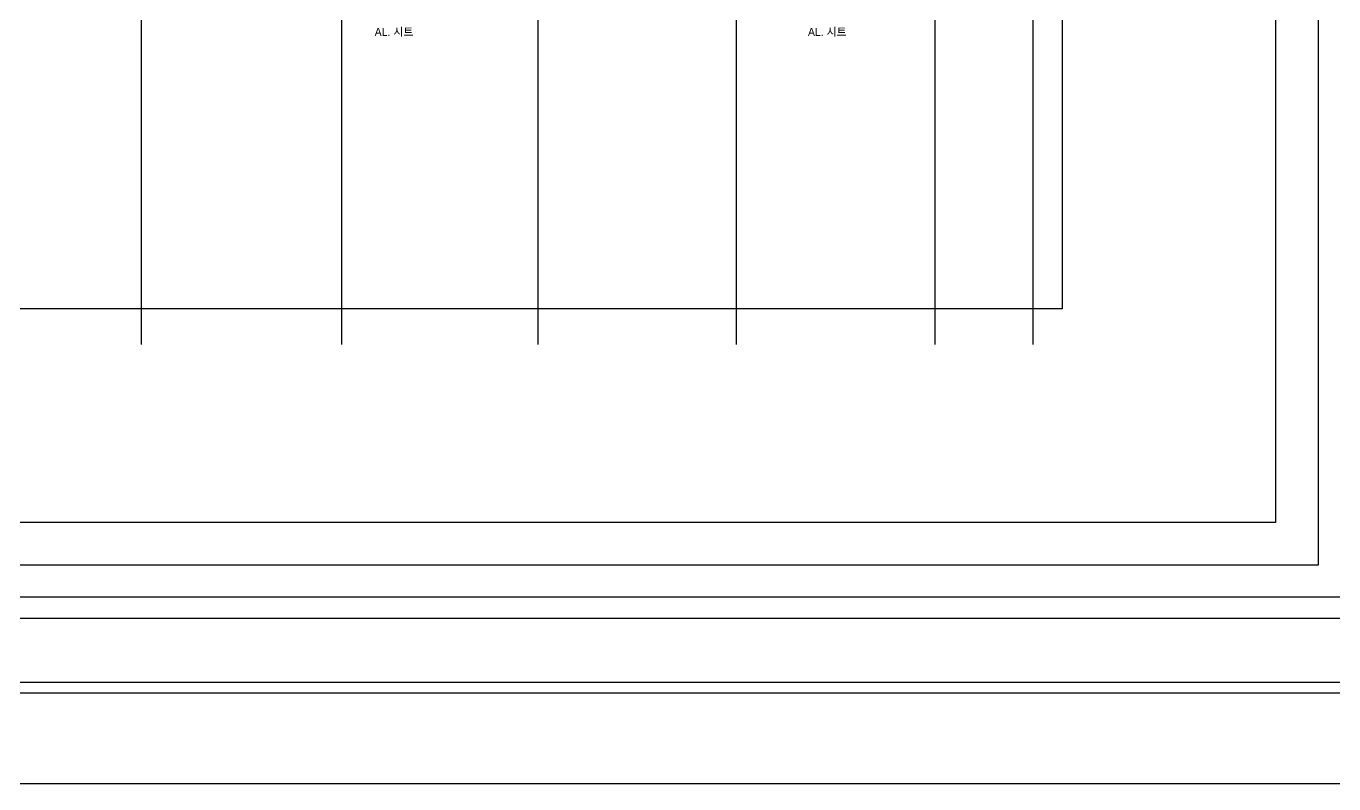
# Model space of a CAD drawing. Extents: x -430745 to 210250, y 0 to 148500.
# Drawn here: x 116195 to 177484, y 0 to 35497 of the extents above; entities that cross this region are included whole.
import ezdxf

# ---------------------------------------------------------------- set-up
doc = ezdxf.new("R2010")
doc.units = 0
doc.header["$LTSCALE"] = 250
doc.header["$MEASUREMENT"] = 0
doc.layers.add('A-CEN', color=1, linetype='CONTINUOUS')
doc.layers.add('A-DIM', color=7, linetype='CONTINUOUS')
doc.layers.add('NOPLOT', color=193, linetype='CONTINUOUS', plot=False)
doc.layers.add('NOPLOT-TEXT', color=41, linetype='CONTINUOUS', plot=False)
doc.styles.add('Gtx', font='')
doc.styles.get('Gtx').set_extended_font_data('Dotum')

# ---------------------------------------------------------------- blocks, each defined once
blk = doc.blocks.new('A-CEN-WEST2')
at = {"layer": 'A-CEN'}
for p, q in [((14337610.5, -438071.4), (14337610.5, -330738.1)), ((14347010.5, -438071.4), (14347010.5, -330738.1)), ((14356210.5, -438071.4), (14356210.5, -330738.1)), ((14365510.5, -438071.4), (14365510.5, -330738.1)), ((14374810.5, -438071.4, 0), (14374810.5, -330738.1, 0)), ((14379410.5, -438071.4, 0), (14379410.5, -330738.1, 0))]:
    blk.add_line(p, q, dxfattribs=at)

msp = doc.modelspace()

# ---------------------------------------------------------------- linework, layer by layer
at = {"layer": 'NOPLOT'}
for points in [[(0, 148500), (210250, 148500), (210250, 0), (0, 0)], [(206000, 4250), (7750, 4250), (7750, 144250), (206000, 144250)], [(8250, 143750), (182250, 143750), (182250, 4750), (8250, 4750)], [(11250, 140750), (179250, 140750), (179250, 7750), (11250, 7750)], [(12250, 139750), (178250, 139750), (178250, 8750), (12250, 8750)], [(13750, 138250), (176750, 138250), (176750, 10250), (13750, 10250)], [(15750, 136250), (174750, 136250), (174750, 12250), (15750, 12250)], [(25750, 126250), (164750, 126250), (164750, 22250), (25750, 22250)]]:
    msp.add_lwpolyline(points, close=True, dxfattribs=at)

# ---------------------------------------------------------------- block references
at = {"layer": 'A-DIM'}
msp.add_blockref('A-CEN-WEST2', (-14216015.2, 458654.8), dxfattribs=at)

# ---------------------------------------------------------------- texts
at = {"layer": 'NOPLOT-TEXT', "linetype": 'Continuous', "style": 'Gtx'}
for p in [(132530.3, 35038.6), (152836.9, 35038.6)]:
    msp.add_text('AL. 시트', height=375, rotation=0, dxfattribs=at).set_placement(p)

doc.saveas('drawing.dxf')
